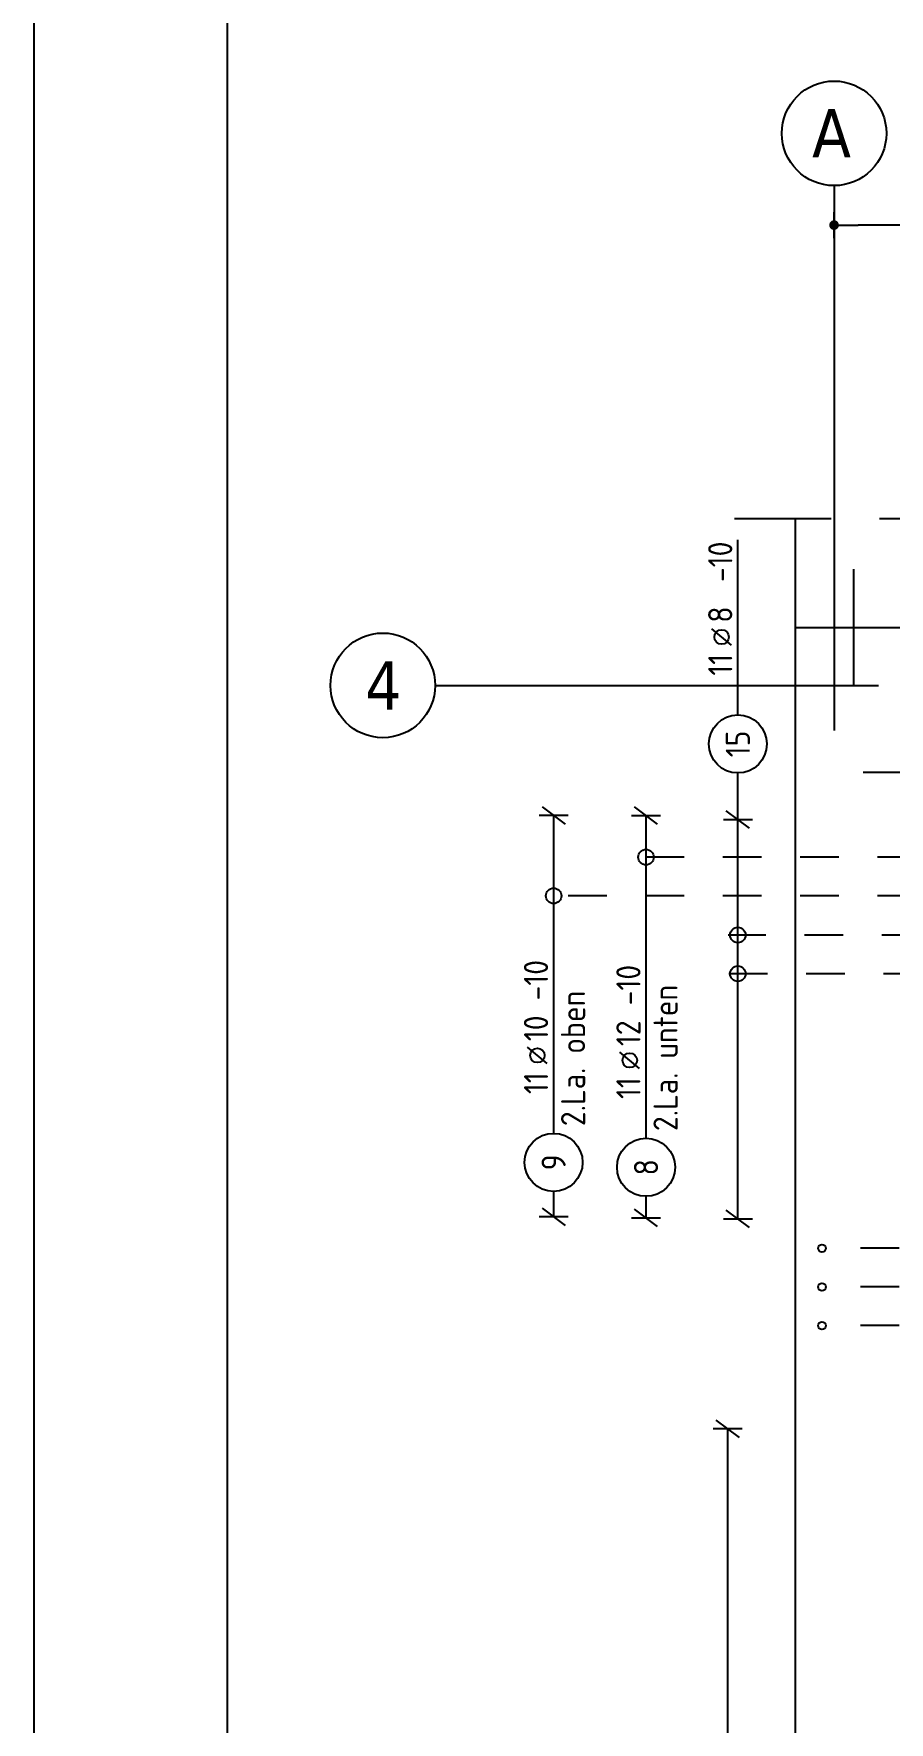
# Model space of a CAD drawing. Extents: x -10.6 to 29.1, y 0 to 18.4.
# Drawn here: x 0 to 2.213, y 9.436 to 13.8 of the extents above; entities that cross this region are included whole.
import ezdxf
from ezdxf.enums import TextEntityAlignment as Align

# ---------------------------------------------------------------- set-up
doc = ezdxf.new("R2010")
doc.units = 0
doc.header["$LTSCALE"] = 0.25
for name, pattern in [('AUSGEZOGEN', [1000.01, 1000, 0.01]), ('GESTRICHELTX2', [1.5, 1, -0.5]), ('HIDDEN', [0.375, 0.25, -0.125]), ('VERDECKT', [0.375, 0.25, -0.125])]:
    doc.linetypes.add(name, pattern=pattern)
for name, color, linetype in [('ACHSEN', 7, 'Continuous'), ('AFU', 7, 'Continuous'), ('BETON', 7, 'Continuous'), ('HILFE', 7, 'Continuous'), ('MASSE', 7, 'Continuous'), ('RAHMEN', 7, 'Continuous'), ('RND', 7, 'Continuous'), ('SFP_Achsen', 7, 'Continuous')]:
    doc.layers.add(name, color=color, linetype=linetype)
doc.styles.add('helv', font='tahoma.ttf')
doc.styles.add('txt', font='isocp.shx')
doc.linetypes.add('AFU_50M', pattern='A,0.45,["/",Standard,S=0.2,R=0,X=-0.01,Y=-0.1],0.07,["/",Standard,S=0.2,R=0,X=-0.01,Y=-0.1],0.45', length=0.97)
doc.dimstyles.new('DOT_I', dxfattribs={"dimscale": 0.25, "dimtxt": 0.25, "dimasz": 0.25, "dimexe": 0.1, "dimexo": 0.3, "dimgap": 0.1, "dimtad": 1, "dimdec": 3, "dimzin": 3, "dimtxsty": 'txt', "dimblk": 'DOT', "dimblk1": 'DOT', "dimblk2": 'DOT', "dimsah": 1, "dimcen": 0.1, "dimse1": 1, "dimse2": 1, "dimazin": 0, "dimtfac": 1, "dimtdec": 4, "dimtix": 1, "dimtmove": 2, "dimatfit": 3, "dimfxl": 0, "dimtvp": 1, "dimtolj": 1, "dimtzin": 0, "dimarcsym": 0})

# ---------------------------------------------------------------- blocks, each defined once
blk = doc.blocks.new('LEI_GRE')
at = {"layer": 'RND', "color": 7, "linetype": 'Continuous'}
for p, q in [((-0.09, -0.12), (0.09, 0.12)), ((0, 0.15), (0, -0.15))]:
    blk.add_line(p, q, dxfattribs=at)
blk = doc.blocks.new('RND_LEI')
at = {"layer": 'RND', "color": 7, "linetype": 'Continuous'}
blk.add_line((1.022, 0.066), (1.19, 0.27), dxfattribs=at)
for centre, radius in [((0, 0), 0.3), ((1.106, 0.168), 0.075)]:
    blk.add_circle(centre, radius, dxfattribs=at)
at = {"layer": 'RND', "color": 7, "linetype": 'Continuous', "style": 'txt'}
blk.add_attdef('ANZ', text='', height=0.25, dxfattribs=at).set_placement((0.931, 0.057), align=Align.RIGHT)
for tag, p in [('DUM', (1.253, 0.057)), ('ABSTD', (1.674, 0.057)), ('POSTXT', (0.374, -0.327))]:
    blk.add_attdef(tag, p, '', height=0.25, dxfattribs=at)
blk.add_attdef('POSL', text='', height=0.25, dxfattribs=at).set_placement((0, 0), align=Align.MIDDLE)
blk = doc.blocks.new('DOT')
at = {"layer": 'MASSE', "color": 7, "linetype": 'Continuous'}
for p, q in [((0, 0), (-1, 0)), ((0, 0.54), (0, -0.54))]:
    blk.add_line(p, q, dxfattribs=at)
at = {"layer": 'MASSE', "color": 7, "linetype": 'Continuous', "const_width": 0.2}
blk.add_lwpolyline([(-0.1, 0, 1), (0.1, 0, 1)], format="xyb", close=True, dxfattribs=at)
blk = doc.blocks.new('*D33')
at = {"layer": 'Defpoints', "color": 0, "linetype": 'AUSGEZOGEN', "transparency": 16777216}
for p in [(2.2699, 11.8913), (2.2699, 11.8913), (2.3699, 11.8913)]:
    blk.add_point(p, dxfattribs=at)
at = {"layer": 'MASSE', "color": 0, "linetype": 'AUSGEZOGEN', "lineweight": -2, "transparency": 16777216}
for p, q in [((2.2074, 11.8913), (2.1449, 11.8913)), ((2.3699, 11.8913), (2.2699, 11.8913)), ((2.4324, 11.8913), (2.4949, 11.8913))]:
    blk.add_line(p, q, dxfattribs=at)
at = {"layer": 'MASSE', "color": 0, "linetype": 'AUSGEZOGEN', "lineweight": -2, "transparency": 16777216, "xscale": 0.0625, "yscale": 0.0625, "zscale": 0.0625}
blk.add_blockref('DOT', (2.2699, 11.8913), dxfattribs=at)
at = {"layer": 'MASSE', "color": 0, "linetype": 'AUSGEZOGEN', "lineweight": -2, "transparency": 16777216, "xscale": 0.0625, "yscale": 0.0625, "zscale": 0.0625, "rotation": 180}
blk.add_blockref('DOT', (2.3699, 11.8913), dxfattribs=at)
at = {"layer": 'MASSE', "color": 0, "linetype": 'AUSGEZOGEN', "transparency": 16777216, "insert": (2.3199, 11.9476), "char_height": 0.0625, "attachment_point": 5, "style": 'txt'}
blk.add_mtext('\\A1;10', dxfattribs=at)
blk = doc.blocks.new('*D38')
at = {"layer": 'Defpoints', "color": 0, "linetype": 'AUSGEZOGEN', "transparency": 16777216}
for p in [(2.0699, 13.3059), (2.0699, 13.3059), (5.8199, 13.3059)]:
    blk.add_point(p, dxfattribs=at)
at = {"layer": 'MASSE', "color": 0, "linetype": 'AUSGEZOGEN', "lineweight": -2, "transparency": 16777216}
blk.add_line((5.7574, 13.3059), (2.1324, 13.3059), dxfattribs=at)
at = {"layer": 'MASSE', "color": 0, "linetype": 'AUSGEZOGEN', "lineweight": -2, "transparency": 16777216, "xscale": 0.0625, "yscale": 0.0625, "zscale": 0.0625, "rotation": 180}
blk.add_blockref('DOT', (2.0699, 13.3059), dxfattribs=at)
at = {"layer": 'MASSE', "color": 0, "linetype": 'AUSGEZOGEN', "lineweight": -2, "transparency": 16777216, "xscale": 0.0625, "yscale": 0.0625, "zscale": 0.0625}
blk.add_blockref('DOT', (5.8199, 13.3059), dxfattribs=at)
at = {"layer": 'MASSE', "color": 0, "linetype": 'AUSGEZOGEN', "transparency": 16777216, "insert": (3.9449, 13.3622), "char_height": 0.0625, "attachment_point": 5, "style": 'txt'}
blk.add_mtext('\\A1;375', dxfattribs=at)
blk = doc.blocks.new('DINA1')
at = {"layer": 'RAHMEN'}
blk.add_line((0, 59.4), (0, 0), dxfattribs=at)
at = {"layer": 'RAHMEN', "color": 5}
blk.add_line((2, 58.9), (2, 0.5), dxfattribs=at)

msp = doc.modelspace()

# ---------------------------------------------------------------- linework, layer by layer
at = {"layer": 'ACHSEN', "color": 140, "linetype": 'AUSGEZOGEN'}
for p, q in [((2.0699, 13.4078), (2.0699, 11.9992)), ((1.038, 12.1162), (2.1851, 12.1162))]:
    msp.add_line(p, q, dxfattribs=at)
at = {"layer": 'AFU', "color": 1, "linetype": 'AUSGEZOGEN'}
msp.add_line((2.1199, 12.4162), (2.1199, 12.1162), dxfattribs=at)
at = {"layer": 'AFU', "color": 8, "linetype": 'AFU_50M'}
msp.add_line((1.9699, 12.2662), (2.2699, 12.2662), dxfattribs=at)
at = {"layer": 'BETON', "color": 6, "linetype": 'AUSGEZOGEN', "lineweight": -2}
msp.add_line((1.9699, 5.0412), (1.9699, 12.5475), dxfattribs=at)
at = {"layer": 'HILFE', "color": 102, "linetype": 'GESTRICHELTX2'}
msp.add_line((1.8124, 12.5475), (6.4421, 12.5475), dxfattribs=at)
at = {"layer": 'RND', "color": 7, "linetype": 'AUSGEZOGEN'}
for p, q in [((1.821, 12.0397), (1.821, 12.4928)), ((1.821, 11.7693), (1.821, 11.8897)), ((1.3445, 11.7795), (1.3445, 10.9582)), ((1.5835, 10.9455), (1.5835, 11.7801)), ((1.821, 10.7372), (1.821, 11.7693)), ((1.3445, 10.8082), (1.3445, 10.7425)), ((1.5835, 10.7399), (1.5835, 10.7955)), ((1.7944, 10.1943), (1.7944, 8.9041))]:
    msp.add_line(p, q, dxfattribs=at)
at = {"layer": 'RND', "color": 102, "linetype": 'VERDECKT'}
for p, q in [((2.2826, 11.6721), (1.5585, 11.6721)), ((2.2826, 11.5721), (1.3195, 11.5721)), ((2.293, 11.4709), (1.796, 11.4709)), ((2.298, 11.3709), (1.796, 11.3709))]:
    msp.add_line(p, q, dxfattribs=at)
at = {"layer": 'RND', "color": 1, "linetype": 'HIDDEN'}
for p, q in [((2.2386, 10.6612), (2.0386, 10.6612)), ((2.2386, 10.5612), (2.0386, 10.5612)), ((2.2386, 10.4612), (2.0386, 10.4612))]:
    msp.add_line(p, q, dxfattribs=at)
at = {"layer": 'RND', "color": 7, "linetype": 'AUSGEZOGEN'}
for centre, radius in [((1.5835, 11.6721), 0.02), ((1.3445, 11.5721), 0.02), ((1.821, 11.4709), 0.02), ((1.821, 11.3709), 0.02), ((2.0386, 10.6612), 0.01), ((2.0386, 10.5612), 0.01), ((2.0386, 10.4612), 0.01)]:
    msp.add_circle(centre, radius, dxfattribs=at)
at = {"layer": 'SFP_Achsen', "color": 7, "linetype": 'AUSGEZOGEN'}
for centre in [(2.0699, 13.5431), (0.9028, 12.1162)]:
    msp.add_circle(centre, 0.1352, dxfattribs=at)

# ---------------------------------------------------------------- block references
at = {"layer": 'RAHMEN', "color": 7, "linetype": 'AUSGEZOGEN', "xscale": 0.25, "yscale": 0.25, "zscale": 0.25}
msp.add_blockref('DINA1', (0, 0), dxfattribs=at)
at = {"layer": 'RND', "color": 7, "linetype": 'AUSGEZOGEN', "xscale": 0.25, "yscale": 0.25, "zscale": 0.25, "rotation": 90}
for p, values in [((1.821, 11.9647), {'POSL': '15', 'DUM': '8', 'ANZ': '11', 'ABSTD': '-10'}), ((1.3445, 10.8832), {'POSL': '9', 'DUM': '10', 'ANZ': '11', 'ABSTD': '-10', 'POSTXT': '2.La. oben'}), ((1.5835, 10.8705), {'POSL': '8', 'DUM': '12', 'ANZ': '11', 'ABSTD': '-10', 'POSTXT': '2.La. unten'})]:
    msp.add_blockref('RND_LEI', p, dxfattribs=at).add_auto_attribs(values)
at = {"layer": 'RND', "color": 7, "linetype": 'AUSGEZOGEN', "xscale": 0.25, "yscale": 0.25, "zscale": 0.25}
for p, rotation in [((1.3445, 11.7795), 270), ((1.5835, 11.7801), 90), ((1.821, 11.7693), 90), ((1.3445, 10.7425), 270), ((1.5835, 10.7399), 90), ((1.821, 10.7372), 90), ((1.7944, 10.1943), 270)]:
    msp.add_blockref('LEI_GRE', p, dxfattribs=dict(at, rotation=rotation))

# ---------------------------------------------------------------- texts
at = {"layer": 'SFP_Achsen', "color": 6, "linetype": 'AUSGEZOGEN', "style": 'helv'}
for s, p in [('A', (2.0129, 13.4809)), ('4', (0.8575, 12.0531))]:
    msp.add_text(s, height=0.125, dxfattribs=at).set_placement(p)

# ---------------------------------------------------------------- dimensions: what is measured, and where the dimension line sits
at = {"layer": 'MASSE', "color": 7, "linetype": 'AUSGEZOGEN'}
dim = msp.add_linear_dim(base=(2.0699, 13.3059), p1=(5.8199, 13.3059), p2=(2.0699, 13.3059), dimstyle='DOT_I', override={"dimdec": 0, "dimlfac": 100}, dxfattribs=at)
dim.commit()
dim.dimension.update_dxf_attribs({"geometry": '*D38', "text_midpoint": (3.9449, 13.3622)})
dim = msp.add_linear_dim(base=(2.2699, 11.8913), p1=(2.3699, 11.8913), p2=(2.2699, 11.8913), angle=180, dimstyle='DOT_I', override={"dimdec": 0, "dimlfac": 100}, dxfattribs=at)
dim.commit()
dim.dimension.update_dxf_attribs({"geometry": '*D33', "text_midpoint": (2.3199, 11.9476)})

doc.saveas('drawing.dxf')
